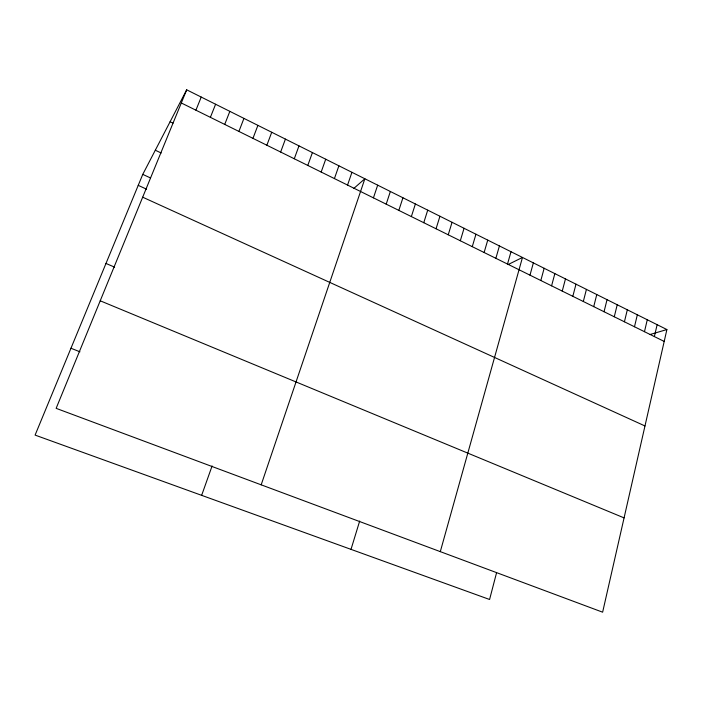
<?xml version="1.0" encoding="UTF-8"?>
<svg xmlns="http://www.w3.org/2000/svg" width="702" height="702" viewBox="0 0 702 702"><rect width="100%" height="100%" fill="white"/><g stroke="black" fill="none" stroke-linecap="round" stroke-linejoin="round"><path stroke-width="1.05" d="M666.9 329.554L602.632 612.188L56.142 408.345L186.688 89.812L666.9 329.554L649.964 334.529M654.378 336.583L657.125 324.675M644.471 331.695L647.27 319.752M634.485 326.763L637.337 314.794M624.42 321.788L627.316 309.793M614.276 316.777L617.216 304.756M604.045 311.732L607.037 299.675M593.725 306.634L596.77 294.55M583.318 301.5L586.424 289.382M572.832 296.314L575.991 284.17M496.56 572.771L489.584 599.49L35.1 435.1L142.76 174.377L186.688 89.812M562.249 291.093L565.461 278.913M551.588 285.828L554.852 273.613M540.83 280.51L544.155 268.278M529.984 275.158L533.362 262.89M440.303 551.64L522.472 257.45L508.187 264.522M507.502 264.057L511.003 251.728M495.866 258.31L499.42 245.946M484.117 252.509L487.741 240.11M472.271 246.656L475.956 234.222M460.31 240.751L464.057 228.29M351.009 549.368L359.678 521.033M448.236 234.793L452.053 222.297M436.056 228.773L439.943 216.251M423.762 222.709L427.72 210.144M411.363 216.576L415.382 203.984M398.833 210.398L402.93 197.771M386.197 204.15L390.356 191.497M373.438 197.85L377.676 185.161M261.179 484.828L364.864 178.764L353.694 188.548M347.551 185.074L351.939 172.315M334.424 178.589L338.89 165.795M321.174 172.043L325.719 159.222M201.649 495.34L212.101 465.952M307.792 165.435L312.416 152.58M294.287 158.766L298.982 145.876M280.642 152.027L285.424 139.101M266.865 145.226L271.735 132.266M252.957 138.355L257.906 125.368M238.908 131.423L243.945 118.392M224.719 124.412L229.844 111.355M210.389 117.339L215.602 104.247M195.919 110.188L201.22 97.06M70.963 348.253L79.949 351.799M100.219 300.798L624.069 517.883M105.976 263.452L114.628 267.155M142.681 197.192L644.98 425.965M138.224 185.354L146.569 189.18M142.76 174.377L150.14 177.79M155.309 150.219L161.179 153.001M170.103 121.744L173.017 123.157M181.3 102.975L664.197 341.435"/></g></svg>
